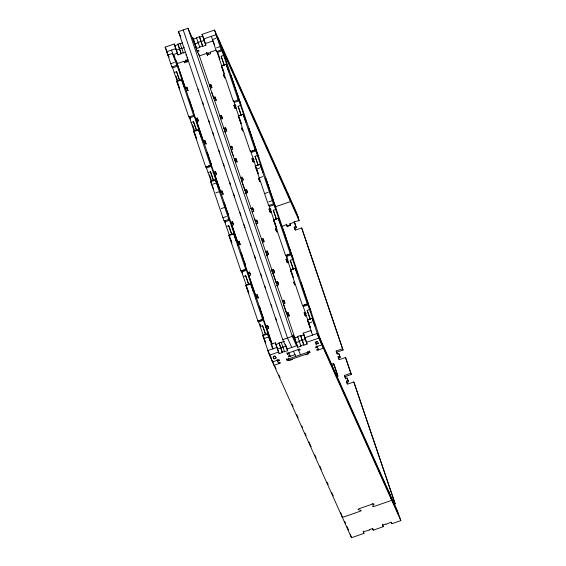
<?xml version="1.0" encoding="UTF-8"?>
<svg xmlns="http://www.w3.org/2000/svg" width="566" height="566" viewBox="0 0 566 566"><rect width="100%" height="100%" fill="white"/><g stroke="black" fill="none" stroke-linecap="round" stroke-linejoin="round"><path stroke-width="0.85" d="M284.592 341.482L279.08 342.925L282.208 352.165L287.726 350.729L282.738 339.635L178.439 31.604L187.99 28.3L192.242 37.766L196.713 49.978M171.887 67.007L165.152 47.141L174.179 44.014L178.035 54.881L181.219 53.777L177.908 44.134L182.627 42.966M196.607 48.45L192.751 37.589L196.607 48.45L199.798 47.353L196.48 37.703L199.402 36.691L202.713 46.341L205.897 45.238L202.041 34.377L214.514 30.062L219.092 40.193L323.37 348.231L400.848 520.621L391.821 523.741L391.092 522.121L385.948 524.371L385.764 523.967L382.581 525.064L383.309 526.691L373.249 530.172L372.52 528.545L369.336 529.649L369.52 530.059L363.231 531.764L363.959 533.384L351.486 537.7L269.458 355.172L262.744 335.341L267.52 333.692L270.541 341.44L262.893 318.842L262.709 318.368L262.108 318.573M174.908 45.641L178.092 44.537M193.48 39.21L196.664 38.113L196.48 37.703M199.402 36.691L199.586 37.101L202.77 35.998L205.897 45.238M184.191 47.586L181.799 48.414L181.622 48.011L176.472 50.261L175.743 48.634L166.722 51.761L169.085 57.017M169.015 54.591L172.595 53.353C174.427 58.51 176.09 63.767 177.377 66.236L184.53 87.44M216.007 38.332L212.42 39.57L216.495 51.577L221.278 49.935L221.278 48.86L225.664 61.234L229.124 72.009L226.103 64.213L221.313 65.833L233.433 101.604L233.482 100.642M171.54 50.091L173.104 54.711L177.307 53.261L178.035 54.881M205.168 43.617L212.908 40.936L214.655 44.827M177.908 44.134L181.035 53.374L185.754 52.206M202.529 45.938L199.614 46.943L199.798 47.353M197.074 50.791L198.666 50.24L199.034 51.053L197.442 51.605L199.388 55.928L208.415 52.801L208.783 53.614L207.191 54.166L207.531 54.987M170.769 63.717L174.349 62.479M216.566 47.869L220.153 46.631L214.514 30.062M177.08 63.647L183.985 61.255L184.53 62.472M188.054 59.847L185.598 60.696L185.959 61.51L187.551 60.958L187.035 59.423M206.76 53.246L207.326 54.902L210.51 53.798L209.986 52.263L216.12 50.141M171.866 66.965L176.649 65.316M177.526 82.042L172.602 67.892L176.783 66.448M217.804 52.249L221.985 50.806M174.165 72.512L176.557 71.684L178.488 76.955M224.249 65.373L221.157 56.253L223.549 55.426M209.363 165.838L205.748 167.027L193.65 131.298L198.425 129.642L201.439 137.425L193.721 114.58L193.614 115.393L188.825 117.021L176.712 81.263L181.488 79.615L184.523 87.447M177.979 81.03L181.559 79.792M221.313 65.833L224.256 65.019M175.998 60.187L185.252 87.772L186.844 87.228L188.174 90.751M187.388 88.445L185.797 88.989L185.252 87.772M186.299 90.857L187.891 90.305L186.844 87.228M209.271 85.197L210.863 84.652L211.932 87.405M209.816 86.414L211.408 85.869M210.863 84.652L211.903 87.73L210.311 88.282L213.439 97.522L215.03 96.97L216.361 100.5M215.582 98.187L213.99 98.739L213.439 97.522M214.486 100.599L216.078 100.048L215.03 96.97M233.411 101.562L238.222 99.963L238.215 98.887L242.609 111.261L246.069 122.03L243.033 114.212L238.258 115.86L250.377 151.638L250.427 150.669M194.463 132.069L189.539 117.919L193.721 116.476M234.741 102.283L238.923 100.833M195.68 118.577L197.272 118.025L198.341 120.784M236.531 107.887L234.94 108.439L233.892 105.354L235.484 104.809M176.451 61.425L195.489 118.174L196.218 119.801L197.824 119.242M233.892 105.354L234.444 106.571L236.036 106.026M191.11 122.539L193.494 121.718L196.119 129.006M241.187 115.407L238.095 106.281L240.486 105.453M206.25 144.146L205.472 141.833L203.88 142.384L203.328 141.167L196.727 121.662L198.319 121.11L197.272 118.025M219.7 116.002L221.292 115.45L222.622 118.98M220.245 117.219L221.837 116.667M194.916 131.064L197.782 130.074M238.272 115.896L241.908 114.799M200.498 136.498L201.1 136.293M221.292 115.45L222.332 118.535L220.74 119.086L223.874 128.326L225.466 127.775L226.796 131.298M226.011 128.991L224.419 129.543L223.874 128.326M224.122 131.68L226.506 130.852L225.466 127.775M203.328 141.167L204.927 140.616L205.472 141.833M204.376 144.245L205.967 143.7L204.927 140.616M230.129 146.806L231.72 146.254L232.272 147.471L230.68 148.023M237.225 162.102L236.439 159.796L234.848 160.348L234.303 159.131L231.176 149.884L232.768 149.339L231.72 146.254M205.748 167.027L210.545 165.413L198.44 129.678M250.356 151.596L255.153 149.983L251.58 151.235M211.139 181.269L206.484 167.953L210.665 166.503M251.686 152.311L255.86 150.867L255.16 148.922L255.16 149.99M234.303 159.131L235.895 158.579L236.439 159.796M235.343 162.209L236.935 161.657L235.895 158.579M208.047 172.573L210.432 171.746L210.8 172.644M257.848 164.607L255.04 156.308L257.424 155.487L263.013 172.064L259.985 164.274L255.195 165.895L268.645 205.592M212.965 172.248L215.356 171.42L216.424 174.179M254.608 161.282L253.016 161.826L251.976 158.749L253.568 158.197M213.509 173.465L215.901 172.637M251.976 158.749L252.521 159.966L254.113 159.414M223.28 194.463L222.495 192.15L220.903 192.702L220.358 191.485L214.804 175.05L216.396 174.498L215.356 171.42M228.225 218.518L228.827 218.306L228.827 219.382L224.03 221.009L210.594 181.325L215.37 179.67L218.405 187.502L210.552 164.352L210.559 165.428M211.861 181.092L215.441 179.854M255.209 165.923L258.853 164.833M212.887 184.162L216.467 182.924L215.37 179.67M256.292 169.142L259.879 167.897M240.557 177.611L242.149 177.059L243.196 180.137L241.604 180.688L244.731 189.928L245.276 191.145L246.868 190.6L247.653 192.907M241.109 178.828L242.701 178.276L243.224 179.818M262.383 172.227L262.985 172.022M215.837 192.872L219.417 191.633L216.467 182.924M259.242 177.851L262.829 176.613M220.358 191.485L221.95 190.933L222.495 192.15M221.398 194.562L222.99 194.011L221.95 190.933M244.731 189.928L246.323 189.384L246.868 190.6M244.979 193.289L247.37 192.461L246.323 189.384M221.165 208.613L224.744 207.368L219.417 191.633M264.577 193.593L268.157 192.348M222.919 217.733L226.506 216.495M268.716 201.892L272.303 200.647L259.985 164.274M250.193 208.691L252.585 207.864L253.915 211.387M251.537 209.632L253.129 209.08M268.624 205.55L273.428 203.951L273.428 202.876L281.281 226.018L278.239 218.193L273.463 219.849L285.575 255.606L290.365 253.971L286.792 255.216M229.407 235.223L224.752 221.907L228.933 220.464M269.954 206.265L274.135 204.821M274.857 206.979L290.556 201.546L287.429 192.306M230.786 222.289L232.378 221.738L233.447 224.497M271.659 211.585L270.067 212.137L269.02 209.059L270.612 208.507M228.438 215.229A1.266 1.217 -24.2 0 0 228.381 214.776L227.652 213.156L231.331 223.506L232.923 222.954M269.02 209.059L269.572 210.276L271.164 209.724M226.315 226.527L228.706 225.7L231.169 232.513M276.399 219.389L273.307 210.269L275.699 209.441M240.324 244.767L239.545 242.46L237.953 243.012L237.402 241.795L231.827 225.367L233.418 224.815L232.378 221.738M252.585 207.864L253.625 210.941L252.033 211.493L255.16 220.733L256.752 220.181L257.82 222.94M257.304 221.398L255.712 221.95L255.16 220.733M256.207 223.818L257.799 223.266L256.752 220.181M244.576 269.826L240.96 271.015L228.862 235.279L233.638 233.631L236.673 241.463L228.827 218.306M230.129 235.053L233.716 233.808M273.477 219.884L277.121 218.787M235.711 240.486L236.312 240.274M237.402 241.795L238.994 241.243L239.545 242.46M281.281 226.789L286.474 224.525L287.203 226.145L290.436 225.027M286.396 224.157L287.174 226.471L290.358 225.367L289.834 223.825L294.348 222.268L296.336 227.744L294.745 228.296L294.2 227.079L295.792 226.527M297.56 215.993L299.124 220.613L294.164 221.858L294.893 223.485M275.592 230.164L277.142 229.626M237.649 245.149L240.041 244.321L238.994 241.243M261.421 239.22L263.013 238.668L264.081 241.42M256.532 224.483L256.044 223.4L261.994 240.423L263.558 239.885M343.081 350.021L342.536 348.805L336.162 351.012L336.713 352.229L343.081 350.021L302.159 229.166L301.614 227.949L295.24 230.157L294.2 227.079M263.013 238.668L264.053 241.746L262.461 242.298L265.596 251.537L267.187 250.986L268.517 254.516M267.732 252.203L266.14 252.754L265.596 251.537M266.636 254.615L268.227 254.07L267.187 250.986M240.96 271.015L245.736 269.359L245.764 268.341L253.618 291.483L250.575 283.658L245.8 285.314L257.919 321.085M246.613 286.085L241.696 271.935L245.87 270.491M286.891 256.299L291.073 254.849L290.372 252.903L290.372 253.978M247.837 272.593L249.429 272.041L250.497 274.8M288.681 261.902L287.089 262.454L286.042 259.377L287.641 258.825M248.382 273.81L249.974 273.258M286.042 259.377L286.594 260.593L288.186 260.042M243.26 276.562L245.644 275.734L245.892 276.328M293.337 269.423L290.252 260.296L292.636 259.469L298.225 276.052L295.197 268.256L290.408 269.876L302.527 305.654L307.303 303.999L295.197 268.256M258.407 298.162L257.622 295.848L256.03 296.4L255.485 295.183L248.877 275.677L250.469 275.126L249.429 272.041M271.057 270.293L273.442 269.473L274.772 272.996M271.602 271.51L273.986 270.69M278.684 284.549L278.161 283.007L276.569 283.559L276.024 282.342L272.897 273.102L274.489 272.55L273.442 269.473M247.073 285.08L250.653 283.842M290.436 269.954L294.065 268.822M252.655 290.514L253.25 290.308M276.024 282.342L277.616 281.79L278.161 283.007M277.064 285.42L278.656 284.868L277.616 281.79M255.485 295.183L257.077 294.631L257.622 295.848M255.733 298.537L258.117 297.716L257.077 294.631M282.278 300.822L283.87 300.27L284.939 303.029M277.397 286.092L276.908 285.009L282.851 302.032L284.422 301.487M257.898 321.042L262.702 319.436M257.933 321.099L261.513 319.854M303.73 305.251L307.31 304.006L307.31 302.937L315.106 325.875L312.135 318.29L307.345 319.91L312.496 335.114M263.558 336.119L258.634 321.969L262.815 320.519M303.836 306.326L308.01 304.883M283.87 300.27L284.917 303.355L283.325 303.907L286.453 313.147L288.044 312.595L289.375 316.118M288.589 313.812L286.997 314.363L286.453 313.147M287.5 316.224L289.092 315.672L288.044 312.595M260.197 326.589L262.589 325.761L263.947 329.391M310.281 319.45L307.189 310.331L309.581 309.503M265.914 325.988L267.506 325.436L268.574 328.195M306.758 315.297L305.166 315.849L304.126 312.765L305.718 312.213M265.666 327.481L268.051 326.653M304.126 312.765L304.671 313.981L306.263 313.43M272.027 344.043L266.954 329.065L268.546 328.521L267.506 325.436M264.011 335.107L267.591 333.869M307.345 319.91L310.288 319.097M265.037 338.178L268.617 336.94L267.52 333.692M308.449 323.158L312.029 321.92M282.781 339.628L292.297 336.331L296.549 345.798L292.898 335.015L293.782 337.371M271.567 345.649L271.149 344.248L275.352 342.812L279.208 353.672L282.392 352.568L279.08 342.925M297.787 347.248L293.924 336.381L297.787 347.248L300.971 346.144L297.659 336.494L300.574 335.489L303.885 345.133L307.069 344.029L303.213 333.169L310.953 330.487L311.399 331.867M276.081 344.432L279.264 343.329M294.653 338.001L297.836 336.904L297.659 336.494M300.574 335.489L300.758 335.893L303.942 334.789L305.244 338.638M286.155 346.102L282.972 347.206L282.795 346.802L277.644 349.052L276.916 347.432L267.895 350.552L269.239 353.559M269.458 355.172L278.479 352.052L279.208 353.672M297.051 345.621L286.997 349.102L285.306 344.128M306.34 342.409L318.814 338.093L321.849 344.857L319.422 337.874M303.701 344.729L300.787 345.734L300.971 346.144M273.06 357.047L275.451 356.226M315.276 342.444L317.668 341.616M273.817 358.738L276.208 357.91C273.279 351.819 271.652 361.9 276.208 357.91M298.091 348.854L298.615 350.396L300.206 349.845L299.839 349.031L287.103 353.439L287.471 354.252L289.063 353.7M289.849 355.455L288.257 356.007L288.625 356.821L294.992 354.613M278.967 359.771L279.229 360.542L277.637 361.094L277.114 359.551M278.43 362.848L280.021 362.297L280.382 363.11L274.015 365.311L272.331 360.344M318.226 349.073L316.635 349.625L317.002 350.439L323.391 348.224L321.877 344.843L315.481 347.057L315.849 347.871L317.441 347.319L316.918 345.776M307.819 351.422L308.343 352.965L309.935 352.413L309.567 351.606L286.75 359.502L287.111 360.309L288.702 359.764L288.179 358.221M288.886 360.167L308.52 353.368M340.208 357.309L339.664 356.092L338.072 356.644L338.617 357.861L340.208 357.309L339.345 354.755L338.801 353.538L337.209 354.09L336.162 351.012M351.359 374.473L350.814 373.256L344.446 375.463L344.991 376.68L351.359 374.473L346.031 358.738L345.479 357.521L339.112 359.721L338.072 356.644M331.202 364.37L333.586 363.542L334.138 364.759L331.747 365.586M336.169 376.418L337.76 375.866L333.586 363.542M348.486 381.76L347.941 380.543L346.35 381.095L346.894 382.312L348.486 381.76L347.623 379.206L347.078 377.989L345.486 378.541L344.446 375.463M353.764 381.972L395.231 504.037L354.309 383.189L353.764 381.972L347.397 384.173L346.35 381.095M388.601 491.097L391.729 500.337L374.381 506.344A1.684 0.446 -18.7 0 1 372.64 506.315L374.105 504.115A1.684 0.446 -18.7 0 0 372.35 504.115L359.474 508.572A1.684 0.446 -18.7 0 0 358.186 509.619L360.974 510.355A1.684 0.446 -18.7 0 1 359.721 511.416L342.373 517.416L340.81 512.796M316.012 344.142L318.403 343.314M221.271 49.921L220.153 46.631M238.208 99.956L226.103 64.213M273.413 203.923L272.303 200.647M245.75 269.388L233.638 233.631M224.327 73.615L224.242 73.255M229.966 237.31L229.881 236.737M228.798 219.332L224.744 207.368M219.07 40.2L296.542 212.59L298.105 217.21L220.634 44.82M217.316 37.377L218.957 41.417M218.773 40.618L218.441 39.875L219.658 42.974L217.57 36.811M216.078 34.682L219.113 41.438M217.471 38.106L217.839 38.92L216.099 34.675L203.604 38.997L204.333 40.618L198.05 42.323L198.227 42.733L195.044 43.83L194.315 42.209M222.197 49.44L299.124 220.613M231.437 76.643L230.709 75.023L231.933 78.504M232.803 81.072L232.619 80.669L233.843 84.15M237.317 94.423L237.14 94.013L238.364 97.501M239.234 100.069L239.05 99.666L240.819 104.363L230.878 75.427M250.009 131.899L248.785 128.411L258.344 156.549M250.88 134.467L250.696 134.057L251.92 137.545M289.834 223.825L290.386 225.042M255.4 147.811L255.216 147.408L256.44 150.896M257.311 153.464L257.127 153.053L258.903 157.758M202.041 34.377L202.77 35.998M209.986 52.263L210.531 53.48M266.551 180.349L265.822 178.722L267.046 182.21M267.916 184.778L267.732 184.375L268.956 187.855M272.437 198.128L272.253 197.718L273.477 201.206M251.481 152.141L251.665 152.544M274.347 203.774L274.163 203.364L275.939 208.069M283.587 230.659L282.858 229.039L284.082 232.52M284.953 235.088L284.769 234.685L285.993 238.173M289.474 248.439L289.29 248.035L290.514 251.516M291.384 254.084L291.2 253.681L292.976 258.379L283.028 229.449M197.23 51.52L197.598 52.334L196.756 49.843M302.159 285.915L300.935 282.427L310.493 310.564M303.029 288.483L302.845 288.08L304.076 291.561M307.55 301.834L307.366 301.423L308.59 304.911M309.46 307.48L309.277 307.069L311.052 311.774M320.243 338.992L397.169 510.164L398.733 514.784M317.965 334.626L317.604 333.82L319.946 339.416L319.613 338.673M318.12 335.355L317.271 333.466L304.777 337.789L305.265 338.871M317.25 333.473L320.285 340.23M321.806 343.612L399.278 516.001L400.848 520.621M225.24 132.076L224.759 130.994L233.447 156.124M178.439 31.604L180.922 37.13M231.176 149.884L231.72 151.101M185.931 54.647L186.292 55.461M187.084 57.216L187.452 58.029M317.101 346.498L318.616 349.88M181.035 53.374L181.219 53.777M303.213 333.169L303.942 334.789M267.209 255.825L266.48 254.205L277.361 285.823M272.897 273.102L273.442 274.319M307.975 352.151L308.703 353.778L305.52 354.882L305.336 354.472M173.104 54.711L177.632 64.864M287.825 316.896L287.337 315.814L294.978 338.242M165.152 47.141L167.182 51.648M192.865 110.158L193.275 111.07M196.352 118.832L197.796 122.051M295.487 341.001L296.216 342.621L299.4 341.524L299.223 341.114L305.506 339.409L307.069 344.029M196.727 121.662L197.272 122.879M298.247 349.583L300.56 354.719M206.923 152.41A1.266 1.217 -24.2 0 1 207.333 152.976L207.743 153.888M211.408 164.678A1.266 1.217 -24.2 0 0 211.351 164.458L210.616 162.845L228.381 214.776M189.851 117.155L189.667 116.752L190.452 119.058M214.804 175.05L220.903 192.702M291.773 347.453L287.514 337.987L183.214 29.956M293.471 351.238L295.777 356.375M292.07 359.063L292.254 359.467L289.07 360.57L288.342 358.95M231.827 225.367L237.953 243.012M288.695 352.887L290.216 356.269M245.488 265.539A1.266 1.217 -24.2 0 0 245.425 265.086L231.331 223.506M245.425 265.086L244.682 263.466L263.494 318.481M224.964 220.86L224.787 220.457L225.565 222.763M248.877 275.677L249.422 276.894M282.208 352.165L282.392 352.568M258.853 306.298A1.266 1.217 -24.2 0 1 259.483 306.991L259.893 307.904M263.501 318.474L262.765 316.861L272.055 343.774M242 271.171L241.824 270.767L242.602 273.074M266.954 329.065L267.506 330.282M279.229 360.542L278.861 359.728L272.494 361.929L270.668 356.545M268.617 336.94L273.251 348.925M277.269 360.28L278.79 363.662M260.084 324.566L259.9 324.155L260.678 326.469M268.22 350.906L268.588 351.712M269.409 353.934L270.93 357.309M274.984 366.322L276.067 368.742M278.96 375.18L280.043 377.593M291.978 404.152L293.068 406.565M296.683 414.616L298.126 417.835M301.749 425.88L302.47 427.493M305.003 433.124L306.086 435.537M308.979 441.975L311.151 446.807M314.767 454.852L316.217 458.071M319.832 466.122L321.276 469.341M327.063 482.218L328.153 484.63M331.768 492.682L333.211 495.901M344.666 521.378L345.72 523.72M346.88 526.302L348.522 529.96M312.121 318.255L318.814 338.093M176.712 81.263L179.719 89.046M193.65 131.298L196.685 139.123L196.501 138.479M210.594 181.325L213.623 189.157L213.354 188.245M228.862 235.279L231.869 243.062M245.8 285.314L248.814 293.096M262.744 335.341L265.751 343.123M221.157 56.253L224.249 64.948M238.095 106.281L241.187 114.976M255.04 156.308L257.502 163.121M273.307 210.269L275.769 217.075M290.252 260.296L293.337 268.991M307.189 310.331L310.281 319.026M221.37 65.953L223.74 72.094M238.307 115.988L241.286 123.692L241.102 123.048M307.395 320.031L310.38 327.735L310.111 326.83M255.266 166.071L258.23 173.72L257.954 172.814M273.541 220.025L276.498 227.681L276.229 226.768M290.478 270.06L293.443 277.708L293.259 277.064M246.012 276.632L246.458 277.835M188.945 116.235L189.539 117.919M241.095 270.251L241.696 271.935M210.934 172.998L212.901 178.559M233.624 101.017L240.925 122.511M285.78 255.033L291.235 271.093M172.085 66.42L172.602 67.892M224.235 220.436L224.752 221.907M246.635 278.316L247.009 279.363M216.785 51.251L223.987 72.476M250.667 151.306L257.863 172.538M268.935 205.267L275.875 225.728M302.817 305.329L310.019 326.554M206.059 166.744L206.484 167.953M258.209 320.759L258.634 321.969M247.2 279.908L248.736 284.429M264.138 329.936L264.52 331.032M178.672 77.492L179.641 80.379M264.704 331.57L265.673 334.456M301.614 227.949L342.536 348.805M345.479 357.521L350.814 373.256M294.193 221.405L296.336 227.744M338.801 353.538L339.664 356.092M347.078 377.989L347.941 380.543M294.745 228.296L295.268 229.831M336.713 352.229L337.23 353.764M338.617 357.861L339.14 359.403M344.991 376.68L345.769 378.987M346.894 382.312L347.418 383.847M391.431 522.588L391.821 523.741M286.679 224.603L287.464 226.916M334.414 365.579L338.029 376.263M266.006 179.132L275.387 206.852M382.524 524.378L383.309 526.691M255.86 150.867L257.424 155.487M291.073 254.849L292.636 259.469M243.033 114.212L255.132 149.94M278.239 218.193L290.344 253.929M372.152 503.542L372.35 504.115M217.45 51.534L219.983 59.027M286.424 255.33L287.21 257.643M291.511 271.906L292.813 275.755M211.344 36.316L212.908 40.936M224.794 78.08L223.464 74.556L224.511 77.634M234.444 106.571L234.961 108.113M242.609 130.704L241.54 127.944L242.588 131.029M252.521 159.966L253.306 162.279M259.921 181.778L258.591 178.255L259.631 181.332M269.572 210.276L270.35 212.583M276.944 232.095L275.614 228.572L276.661 231.65M286.594 260.593L287.372 262.9M294.766 284.719L293.697 281.96L294.737 285.045M304.671 313.981L305.456 316.295M372.725 528.63L373.249 530.172M309.411 350.878L309.935 352.413M206.753 52.673L207.269 54.216M206.668 52.624L207.588 55.291M199.586 37.101L202.713 46.341M300.758 335.893L303.885 345.133M363.181 531.071L363.959 533.384M210.665 88.841L198.489 53.282M211.903 92.576L220.818 118.832M223.839 127.753L225.211 131.8M234.543 159.364L235.364 161.798M246.069 193.409L235.187 161.798M252.386 212.052L245.616 192.596M254.58 218.54L256.504 224.214M261.994 240.423L262.815 242.856M265.836 251.771L266.933 255.018M282.851 302.032L287.79 316.62M187.99 28.3L292.297 336.331M350.312 534.233L351.486 537.7M286.417 346.873L287.726 350.729M198.121 89.06L198.907 91.367M202.557 102.149L203.343 104.455M208.819 120.629L209.597 122.942M212.724 132.182L213.771 135.26M218.985 150.662L219.771 152.976M223.414 163.758L224.2 166.064M229.676 182.238L230.461 184.544M233.588 193.791L234.628 196.869M239.843 212.271L240.89 215.349M244.017 224.589L245.064 227.674M250.278 243.076L251.056 245.382M254.445 255.393L255.492 258.478M260.707 273.873L261.747 276.958M264.881 286.198L265.659 288.511M271.135 304.678L271.921 306.991M275.571 317.774L276.35 320.08M286.948 352.71L287.471 354.252M187.127 60.038L187.686 61.694L184.502 62.798L183.985 61.255M180.052 43.391L183.363 53.034M281.224 342.182L284.542 351.826M185.443 59.968L185.959 61.51M286.587 358.773L287.111 360.309M174.179 44.014L177.307 53.261M275.352 342.812L278.479 352.052M196.218 119.801L211.344 164.465M207.333 152.976L210.807 163.241A1.266 1.217 -24.2 0 1 210.828 163.942M259.483 306.991L262.957 317.257A1.266 1.217 -24.2 0 1 262.886 318.198M174.271 56.098L175.057 58.404M174.689 57.598L173.833 55.312L174.356 56.855M181.488 79.615L193.586 115.344M250.575 283.658L262.681 319.394M271.149 344.262L272.671 348.897M176.557 71.684L179.641 80.811M193.494 121.718L196.586 130.838M210.432 171.746L213.524 180.865M228.706 225.7L231.791 234.826M245.644 275.734L248.736 284.854M262.589 325.761L265.673 334.881M176.16 76.332L177.568 80.471M192.56 124.768L194.527 130.562M209.519 174.844L211.507 180.703M179.118 87.143L177.731 82.721M196.062 137.17L194.81 133.222M230.489 238.852L231.275 241.158M248.212 291.193L246.96 287.238M265.15 341.22L263.897 337.265M167.932 54.463L168.456 56.006L167.571 53.65M231.529 241.93L231.791 242.708M179.38 87.914L179.698 88.883M275.932 217.556L276.541 219.396M257.664 163.602L258.131 165.003M231.331 232.994L231.798 234.395M213.057 179.033L213.665 180.872M196.282 129.48L196.586 130.413M265.504 342.26L265.73 342.961M248.566 292.233L248.729 292.735M262.709 318.368L262.709 319.443M224.674 204.114A1.266 1.217 -24.2 0 1 224.9 204.51M227.85 214.259A1.266 1.217 -24.2 0 0 227.829 213.559L224.355 203.293A1.266 1.217 -24.2 0 0 223.945 202.727M189.568 100.401A1.266 1.217 -24.2 0 1 189.801 100.798M192.744 110.554A1.266 1.217 -24.2 0 0 192.73 109.854L189.249 99.581A1.266 1.217 -24.2 0 0 188.846 99.022M193.324 111.283A1.266 1.217 -24.2 0 1 193.331 111.523M207.651 153.796A1.266 1.217 -24.2 0 1 207.878 154.193M241.724 254.424A1.266 1.217 -24.2 0 1 241.951 254.82M244.809 264.803A1.266 1.217 -24.2 0 0 244.88 263.869L241.399 253.603A1.266 1.217 -24.2 0 0 240.776 252.903M259.801 307.812A1.266 1.217 -24.2 0 1 260.027 308.208M315.276 342.274L316.033 344.135L318.425 343.307L317.484 341.503L315.276 342.274"/></g></svg>
